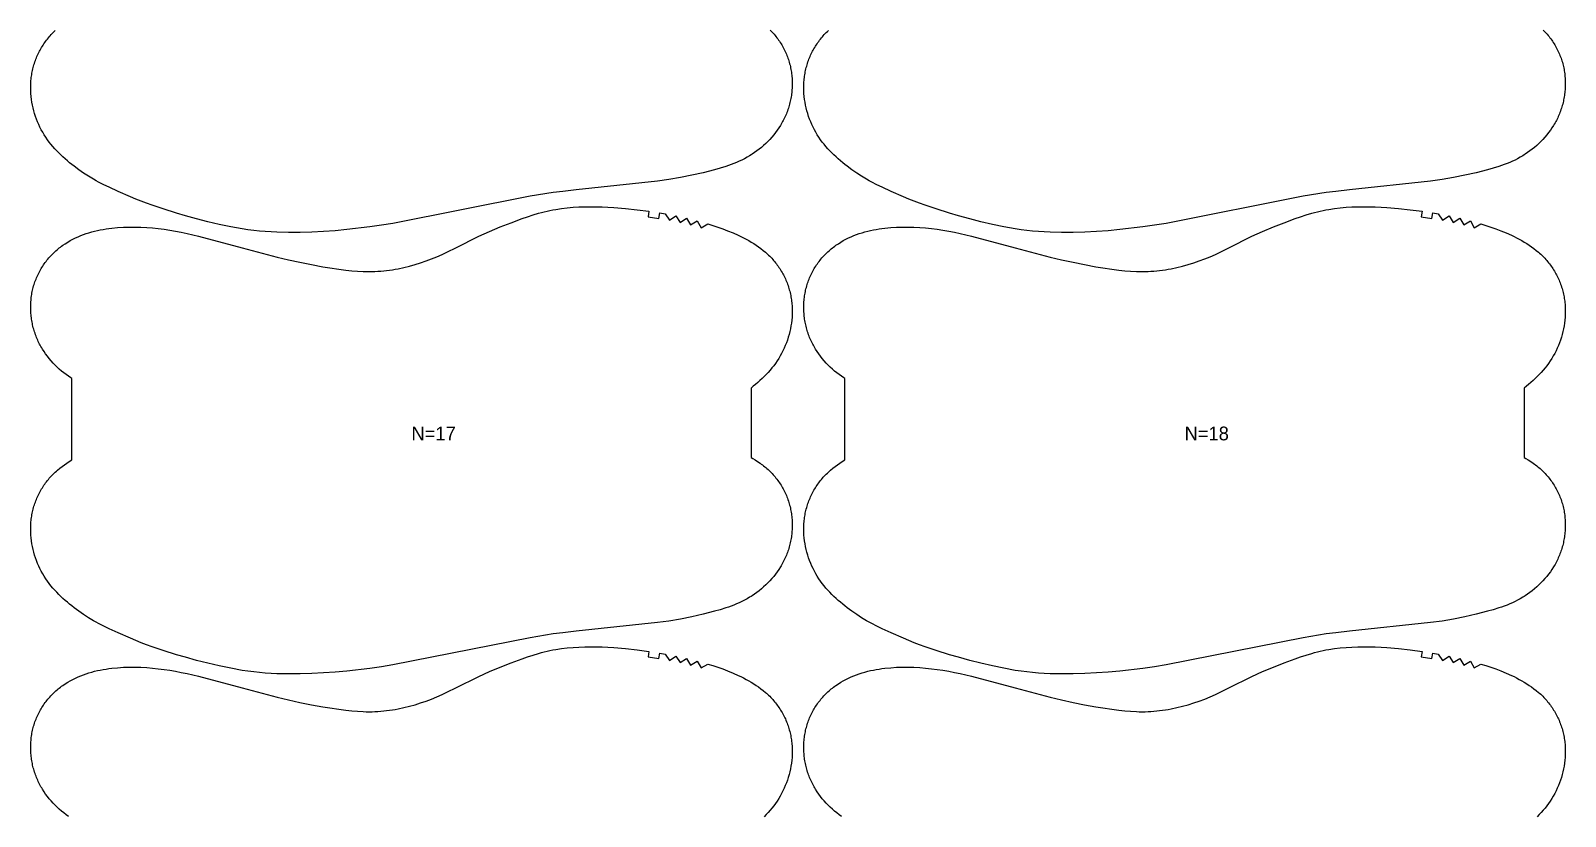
# Model space of a CAD drawing. Header units: inches. Extents: x -5 to 1965, y -82 to 1072.
# Drawn here: x 559 to 1119, y 204 to 490 of the extents above; entities that cross this region are included whole.
import ezdxf

# ---------------------------------------------------------------- set-up
doc = ezdxf.new("R2010")
doc.units = ezdxf.units.IN

msp = doc.modelspace()

# ---------------------------------------------------------------- linework, layer by layer
at = {"layer": '1'}
for points in [[(828.8136, 490.5936), (829.1875, 490.216), (829.5542, 489.8313), (829.9134, 489.4396), (830.265, 489.041), (830.6089, 488.6357), (830.9448, 488.2238), (831.2727, 487.8056), (831.5923, 487.381), (831.9036, 486.9503), (832.2064, 486.5137), (832.5004, 486.0712), (832.7857, 485.6229), (833.0619, 485.1692), (833.329, 484.71), (833.5868, 484.2455), (833.8351, 483.776), (834.074, 483.3015), (834.3033, 482.8223), (834.5231, 482.3386), (834.7333, 481.8507), (834.9338, 481.3586), (835.1246, 480.8626), (835.3057, 480.363), (835.4771, 479.86), (835.6387, 479.3536), (835.7904, 478.8442), (835.9323, 478.332), (836.0642, 477.8172), (836.1862, 477.2999), (836.2982, 476.7804), (836.4002, 476.2589), (836.4922, 475.7356), (836.5741, 475.2106), (836.6461, 474.6843), (836.708, 474.1566), (836.7601, 473.6279), (836.8023, 473.0983), (836.8346, 472.5679), (836.8572, 472.037), (836.87, 471.5057), (836.873, 470.9742), (836.8663, 470.4427), (836.85, 469.9114), (836.8241, 469.3804), (836.7885, 468.85), (836.7434, 468.3202), (836.6888, 467.7914), (836.6248, 467.2635), (836.5512, 466.737), (836.4682, 466.2118), (836.3758, 465.6883), (836.2739, 465.1665), (836.1627, 464.6468), (836.0421, 464.1291), (835.9122, 463.6138), (835.7729, 463.101), (835.6243, 462.5909), (835.4663, 462.0836), (835.2991, 461.5794), (835.1227, 461.0785), (834.9369, 460.5809), (834.742, 460.087), (834.5378, 459.5968), (834.3245, 459.1106), (834.1021, 458.6284), (833.8708, 458.1504), (833.6309, 457.6766), (833.3823, 457.2072), (833.1254, 456.7422), (832.8602, 456.2818), (832.5869, 455.826), (832.0167, 454.9287), (831.4161, 454.0512), (830.7863, 453.1942), (830.1286, 452.3585), (829.4441, 451.5449), (828.7339, 450.754), (827.9988, 449.9863), (827.2397, 449.2424), (826.4575, 448.523), (825.653, 447.8285), (824.8272, 447.1596), (823.9808, 446.5169), (823.1149, 445.9008), (822.2304, 445.3114), (821.873, 445.0884), (821.3286, 444.7488), (820.4105, 444.2129), (819.4772, 443.7039), (818.5299, 443.2216), (817.5696, 442.7663), (816.5975, 442.3377), (815.6148, 441.9356), (814.6225, 441.5579), (813.6218, 441.202), (812.6139, 440.8654), (810.5811, 440.2402), (808.5334, 439.6619), (804.4175, 438.5934), (800.2764, 437.6371), (796.1083, 436.799), (791.9163, 436.0906), (787.705, 435.5138), (758.1101, 432.3783), (753.1479, 431.7909), (749.6672, 431.3789), (741.2742, 430.0191), (691.2317, 420.1016), (687.0344, 419.4272), (682.8248, 418.8301), (674.3816, 417.8273), (670.147, 417.4507), (665.9055, 417.1608), (661.6594, 416.9522), (657.4098, 416.8261), (653.158, 416.7909), (648.9079, 416.8791), (646.7848, 416.9807), (644.6641, 417.1237), (642.5468, 417.3091), (640.4338, 417.538), (638.3259, 417.8106), (636.2235, 418.1241), (632.0359, 418.8602), (627.8725, 419.7197), (623.7316, 420.6822), (619.6118, 421.7321), (615.5149, 422.8667), (612.3013, 423.8199), (607.3883, 425.3671), (603.3546, 426.7145), (601.3527, 427.4288), (599.3662, 428.182), (597.3974, 428.9796), (595.4426, 429.8126), (591.0228, 431.7909), (587.678, 433.2881), (585.7611, 434.2059), (583.871, 435.1744), (582.9387, 435.6828), (582.0154, 436.2078), (580.1959, 437.305), (578.4125, 438.4615), (576.6648, 439.6726), (574.9539, 440.9351), (574.0907, 441.6158), (573.2845, 442.2516), (572.4674, 442.9312), (571.6628, 443.6258), (570.8716, 444.3358), (570.0945, 445.0616), (569.3324, 445.8039), (568.5872, 446.5632), (567.8608, 447.3399), (567.1551, 448.1348), (566.4721, 448.9483), (565.8138, 449.7809), (565.1822, 450.6334), (564.5792, 451.5062), (564.0065, 452.3996), (563.4644, 453.3125), (562.953, 454.2437), (562.4725, 455.1917), (562.0227, 456.1554), (561.6038, 457.1332), (561.2158, 458.124), (560.8589, 459.1263), (560.533, 460.1389), (560.2388, 461.1608), (559.9768, 462.1911), (559.7474, 463.2289), (559.5514, 464.2733), (559.3893, 465.3233), (559.2616, 466.3781), (559.1689, 467.4368), (559.1117, 468.4982), (559.0907, 469.5612), (559.1064, 470.6242), (559.1283, 471.1553), (559.1595, 471.6858), (559.2002, 472.2156), (559.2504, 472.7445), (559.3102, 473.2723), (559.3798, 473.7989), (559.4591, 474.324), (559.5482, 474.8475), (559.6472, 475.3692), (559.7563, 475.8889), (559.8753, 476.4065), (560.0043, 476.9217), (560.1432, 477.4344), (560.292, 477.9444), (560.4504, 478.4515), (560.6185, 478.9556), (560.7962, 479.4564), (560.9833, 479.9539), (561.1798, 480.4477), (561.3857, 480.9378), (561.6008, 481.424), (561.825, 481.906), (562.0583, 482.3837), (562.3006, 482.857), (562.5519, 483.3256), (562.8119, 483.7894), (563.0807, 484.2481), (563.3581, 484.7018), (563.644, 485.1501), (563.9383, 485.5929), (564.2408, 486.0301), (564.5514, 486.4616), (564.8701, 486.8871), (565.1966, 487.3066), (565.5308, 487.7198), (565.8727, 488.1266), (566.2221, 488.5269), (566.5788, 488.9205), (566.9428, 489.3073), (567.3139, 489.6871), (567.692, 490.0597), (568.0769, 490.4251)], [(1110.8136, 490.5936), (1111.1875, 490.216), (1111.5542, 489.8313), (1111.9134, 489.4396), (1112.265, 489.041), (1112.6089, 488.6357), (1112.9448, 488.2238), (1113.2727, 487.8056), (1113.5923, 487.381), (1113.9036, 486.9503), (1114.2064, 486.5137), (1114.5004, 486.0712), (1114.7857, 485.6229), (1115.0619, 485.1692), (1115.329, 484.71), (1115.5868, 484.2455), (1115.8351, 483.776), (1116.074, 483.3015), (1116.3033, 482.8223), (1116.5231, 482.3386), (1116.7333, 481.8507), (1116.9338, 481.3586), (1117.1246, 480.8626), (1117.3057, 480.363), (1117.4771, 479.86), (1117.6387, 479.3536), (1117.7904, 478.8442), (1117.9323, 478.332), (1118.0642, 477.8172), (1118.1862, 477.2999), (1118.2982, 476.7804), (1118.4002, 476.2589), (1118.4922, 475.7356), (1118.5741, 475.2106), (1118.6461, 474.6843), (1118.708, 474.1566), (1118.7601, 473.6279), (1118.8023, 473.0983), (1118.8346, 472.5679), (1118.8572, 472.037), (1118.87, 471.5057), (1118.873, 470.9742), (1118.8663, 470.4427), (1118.85, 469.9114), (1118.8241, 469.3804), (1118.7885, 468.85), (1118.7434, 468.3202), (1118.6888, 467.7914), (1118.6248, 467.2635), (1118.5512, 466.737), (1118.4682, 466.2118), (1118.3758, 465.6883), (1118.2739, 465.1665), (1118.1627, 464.6468), (1118.0421, 464.1291), (1117.9122, 463.6138), (1117.7729, 463.101), (1117.6243, 462.5909), (1117.4663, 462.0836), (1117.2991, 461.5794), (1117.1227, 461.0785), (1116.9369, 460.5809), (1116.742, 460.087), (1116.5378, 459.5968), (1116.3245, 459.1106), (1116.1021, 458.6284), (1115.8708, 458.1504), (1115.6309, 457.6766), (1115.3823, 457.2072), (1115.1254, 456.7422), (1114.8602, 456.2818), (1114.5869, 455.826), (1114.0167, 454.9287), (1113.4161, 454.0512), (1112.7863, 453.1942), (1112.1286, 452.3585), (1111.4441, 451.5449), (1110.7339, 450.754), (1109.9988, 449.9863), (1109.2397, 449.2424), (1108.4575, 448.523), (1107.653, 447.8285), (1106.8272, 447.1596), (1105.9808, 446.5169), (1105.1149, 445.9008), (1104.2304, 445.3114), (1103.873, 445.0884), (1103.3286, 444.7488), (1102.4105, 444.2129), (1101.4772, 443.7039), (1100.5299, 443.2216), (1099.5696, 442.7663), (1098.5975, 442.3377), (1097.6148, 441.9356), (1096.6225, 441.5579), (1095.6218, 441.202), (1094.6139, 440.8654), (1092.5811, 440.2402), (1090.5334, 439.6619), (1086.4175, 438.5934), (1082.2764, 437.6371), (1078.1083, 436.799), (1073.9163, 436.0906), (1069.705, 435.5138), (1040.1101, 432.3783), (1035.1479, 431.7909), (1031.6672, 431.3789), (1023.2742, 430.0191), (973.2317, 420.1016), (969.0344, 419.4272), (964.8248, 418.8301), (956.3816, 417.8273), (952.147, 417.4507), (947.9055, 417.1608), (943.6594, 416.9522), (939.4098, 416.8261), (935.158, 416.7909), (930.9079, 416.8791), (928.7848, 416.9807), (926.6641, 417.1237), (924.5468, 417.3091), (922.4338, 417.538), (920.3259, 417.8106), (918.2235, 418.1241), (914.0359, 418.8602), (909.8725, 419.7197), (905.7316, 420.6822), (901.6118, 421.7321), (897.5149, 422.8667), (894.3013, 423.8199), (889.3883, 425.3671), (885.3546, 426.7145), (883.3527, 427.4288), (881.3662, 428.182), (879.3974, 428.9796), (877.4426, 429.8126), (873.0228, 431.7909), (869.678, 433.2881), (867.7611, 434.2059), (865.871, 435.1744), (864.9387, 435.6828), (864.0154, 436.2078), (862.1959, 437.305), (860.4125, 438.4615), (858.6648, 439.6726), (856.9539, 440.9351), (856.0907, 441.6158), (855.2845, 442.2516), (854.4674, 442.9312), (853.6628, 443.6258), (852.8716, 444.3358), (852.0945, 445.0616), (851.3324, 445.8039), (850.5872, 446.5632), (849.8608, 447.3399), (849.1551, 448.1348), (848.4721, 448.9483), (847.8138, 449.7809), (847.1822, 450.6334), (846.5792, 451.5062), (846.0065, 452.3996), (845.4644, 453.3125), (844.953, 454.2437), (844.4725, 455.1917), (844.0227, 456.1554), (843.6038, 457.1332), (843.2158, 458.124), (842.8589, 459.1263), (842.533, 460.1389), (842.2388, 461.1608), (841.9768, 462.1911), (841.7474, 463.2289), (841.5514, 464.2733), (841.3893, 465.3233), (841.2616, 466.3781), (841.1689, 467.4368), (841.1117, 468.4982), (841.0907, 469.5612), (841.1064, 470.6242), (841.1283, 471.1553), (841.1595, 471.6858), (841.2002, 472.2156), (841.2504, 472.7445), (841.3102, 473.2723), (841.3798, 473.7989), (841.4591, 474.324), (841.5482, 474.8475), (841.6472, 475.3692), (841.7563, 475.8889), (841.8753, 476.4065), (842.0043, 476.9217), (842.1432, 477.4344), (842.292, 477.9444), (842.4504, 478.4515), (842.6185, 478.9556), (842.7962, 479.4564), (842.9833, 479.9539), (843.1798, 480.4477), (843.3857, 480.9378), (843.6008, 481.424), (843.825, 481.906), (844.0583, 482.3837), (844.3006, 482.857), (844.5519, 483.3256), (844.8119, 483.7894), (845.0807, 484.2481), (845.3581, 484.7018), (845.644, 485.1501), (845.9383, 485.5929), (846.2408, 486.0301), (846.5514, 486.4616), (846.8701, 486.8871), (847.1966, 487.3066), (847.5308, 487.7198), (847.8727, 488.1266), (848.2221, 488.5269), (848.5788, 488.9205), (848.9428, 489.3073), (849.3139, 489.6871), (849.692, 490.0597), (850.0769, 490.4251)], [(572.8489, 203.9023), (571.9829, 204.5184), (571.1366, 205.1611), (570.3107, 205.83), (569.5062, 206.5245), (568.724, 207.2439), (567.9649, 207.9878), (567.2298, 208.7555), (566.5196, 209.5464), (565.8352, 210.36), (565.1774, 211.1957), (564.5476, 212.0527), (563.947, 212.9302), (563.3768, 213.8275), (563.1035, 214.2833), (562.8383, 214.7437), (562.5814, 215.2087), (562.3329, 215.6781), (562.0929, 216.1519), (561.8616, 216.6299), (561.6392, 217.1121), (561.4259, 217.5983), (561.2217, 218.0885), (561.0268, 218.5824), (560.8411, 219.08), (560.6646, 219.5809), (560.4974, 220.0851), (560.3395, 220.5924), (560.1909, 221.1025), (560.0516, 221.6153), (559.9216, 222.1306), (559.801, 222.6482), (559.6898, 223.168), (559.5879, 223.6898), (559.4955, 224.2133), (559.4125, 224.7385), (559.339, 225.265), (559.2749, 225.7928), (559.2203, 226.3217), (559.1752, 226.8515), (559.1397, 227.3819), (559.1137, 227.9129), (559.0974, 228.4442), (559.0907, 228.9757), (559.0938, 229.5072), (559.1065, 230.0385), (559.1291, 230.5694), (559.1614, 231.0998), (559.2036, 231.6294), (559.2557, 232.1581), (559.3177, 232.6858), (559.3896, 233.2121), (559.4715, 233.7371), (559.5635, 234.2604), (559.6655, 234.7819), (559.7775, 235.3014), (559.8995, 235.8187), (560.0315, 236.3335), (560.1733, 236.8457), (560.3251, 237.3551), (560.4866, 237.8614), (560.658, 238.3645), (560.8391, 238.8641), (561.0299, 239.3601), (561.2304, 239.8522), (561.4406, 240.3401), (561.6604, 240.8238), (561.8897, 241.303), (562.1286, 241.7775), (562.3769, 242.247), (562.6347, 242.7115), (562.9018, 243.1707), (563.1781, 243.6244), (563.4633, 244.0727), (563.7574, 244.5152), (564.0601, 244.9518), (564.3714, 245.3825), (564.691, 245.8071), (565.0189, 246.2253), (565.3549, 246.6372), (565.6987, 247.0425), (566.0503, 247.4411), (566.4095, 247.8328), (566.7762, 248.2175), (567.1502, 248.5951), (567.5313, 248.9654), (567.9193, 249.3283), (568.3142, 249.6837), (568.7157, 250.0317), (569.1236, 250.3722), (569.5377, 250.7051), (569.9578, 251.0305), (570.3837, 251.3484), (570.8153, 251.6586), (571.6946, 252.2562), (572.5941, 252.8232), (573.5123, 253.3593), (574.4476, 253.8645), (575.3986, 254.3385), (576.364, 254.7819), (577.3427, 255.1951), (578.3335, 255.5787), (579.3352, 255.9332), (580.3468, 256.2591), (581.3669, 256.557), (582.3945, 256.8273), (583.4286, 257.0707), (584.4683, 257.2884), (585.5129, 257.4818), (586.5619, 257.6521), (587.6146, 257.8007), (588.6702, 257.9288), (590.7878, 258.1292), (592.91, 258.2623), (595.0346, 258.3309), (597.1599, 258.3365), (599.2842, 258.2803), (601.4061, 258.1642), (603.5246, 257.9923), (605.6389, 257.7694), (607.7481, 257.5), (609.8514, 257.1879), (611.9477, 256.8331), (614.0358, 256.4348), (616.1146, 255.9921), (620.2447, 254.9872), (636.2404, 250.7508), (649.0138, 247.3678), (653.1483, 246.3772), (657.2998, 245.4604), (661.4681, 244.6235), (665.651, 243.8638), (665.651, 243.8638), (674.0611, 242.6216), (676.176, 242.3977), (678.2953, 242.2252), (680.4177, 242.1156), (681.4796, 242.0881), (682.5418, 242.0808), (683.604, 242.0948), (684.6659, 242.13), (685.7271, 242.1862), (686.7872, 242.2629), (687.8457, 242.3599), (688.9023, 242.4767), (689.9565, 242.613), (691.008, 242.7685), (692.0563, 242.9428), (693.1014, 243.1354), (695.1811, 243.5732), (697.2461, 244.0777), (699.2953, 244.6446), (701.3275, 245.2704), (703.3405, 245.955), (705.3316, 246.699), (707.2986, 247.5031), (709.2402, 248.3655), (711.1613, 249.2743), (714.1271, 250.7508), (722.5799, 254.9587), (726.4522, 256.7132), (730.3715, 258.3611), (734.3269, 259.9177), (738.3165, 261.3877), (740.3247, 262.0881), (742.3447, 262.7522), (744.3794, 263.3648), (745.4033, 263.6471), (746.432, 263.9108), (747.4659, 264.1544), (748.5045, 264.3782), (749.5473, 264.5826), (750.594, 264.7682), (752.6966, 265.0851), (754.8084, 265.3334), (756.9261, 265.5178), (759.0477, 265.6444), (761.172, 265.7199), (763.2977, 265.7508), (765.4235, 265.7425), (767.5487, 265.6958), (769.6726, 265.6105), (771.7944, 265.4863), (776.0302, 265.1269), (780.2552, 264.6497), (784.6071, 264.0662), (784.3209, 262.0868), (788.234, 261.4813), (788.56, 263.4545), (790.5314, 263.1179), (792.1272, 260.7932), (794.4616, 262.3738), (795.9922, 260.0078), (798.3692, 261.5203), (799.8264, 259.109), (802.2488, 260.548), (803.6328, 258.0934), (806.0978, 259.4589), (807.919, 258.8974), (809.7294, 258.3031), (811.5265, 257.6714), (813.3078, 256.9974), (815.2735, 256.1901), (817.212, 255.3194), (818.1695, 254.8587), (819.1186, 254.3802), (820.0587, 253.8834), (820.989, 253.3676), (821.909, 252.832), (822.8166, 252.2755), (823.7098, 251.6969), (824.5866, 251.0948), (825.4448, 250.468), (826.2823, 249.8152), (827.097, 249.1352), (827.4951, 248.7845), (827.8868, 248.4266), (828.2718, 248.0612), (828.6498, 247.6886), (829.0209, 247.3088), (829.3849, 246.922), (829.7417, 246.5284), (830.091, 246.1281), (830.4329, 245.7213), (830.7671, 245.3081), (831.0936, 244.8886), (831.4123, 244.4631), (831.7229, 244.0316), (832.0254, 243.5944), (832.3197, 243.1516), (832.6056, 242.7033), (832.883, 242.2496), (833.1518, 241.7909), (833.4119, 241.3271), (833.6631, 240.8585), (833.9054, 240.3852), (834.1387, 239.9075), (834.363, 239.4255), (834.578, 238.9393), (834.7839, 238.4492), (834.9804, 237.9554), (835.1676, 237.4579), (835.3452, 236.9571), (835.5133, 236.453), (835.6718, 235.9459), (835.8205, 235.4359), (835.9594, 234.9232), (836.0884, 234.408), (836.2075, 233.8904), (836.3165, 233.3707), (836.4155, 232.849), (836.5047, 232.3255), (836.584, 231.8004), (836.6535, 231.2738), (836.7133, 230.746), (836.7636, 230.2171), (836.8043, 229.6873), (836.8355, 229.1568), (836.8573, 228.6257), (836.873, 227.5627), (836.852, 226.4997), (836.7949, 225.4383), (836.7021, 224.3796), (836.5744, 223.3248), (836.4123, 222.2748), (836.2163, 221.2304), (835.987, 220.1926), (835.7249, 219.1623), (835.4307, 218.1404), (835.1049, 217.1278), (834.7479, 216.1255), (834.3599, 215.1347), (833.941, 214.1569), (833.4913, 213.1932), (833.0107, 212.2452), (832.4993, 211.314), (831.9573, 210.4011), (831.3845, 209.5077), (830.7816, 208.6349), (830.1499, 207.7824), (829.4916, 206.9498), (828.8087, 206.1363), (828.103, 205.3414), (827.3765, 204.5647), (826.6313, 203.8054)], [(854.8489, 203.9023), (853.9829, 204.5184), (853.1366, 205.1611), (852.3107, 205.83), (851.5062, 206.5245), (850.724, 207.2439), (849.9649, 207.9878), (849.2298, 208.7555), (848.5196, 209.5464), (847.8352, 210.36), (847.1774, 211.1957), (846.5476, 212.0527), (845.947, 212.9302), (845.3768, 213.8275), (845.1035, 214.2833), (844.8383, 214.7437), (844.5814, 215.2087), (844.3329, 215.6781), (844.0929, 216.1519), (843.8616, 216.6299), (843.6392, 217.1121), (843.4259, 217.5983), (843.2217, 218.0885), (843.0268, 218.5824), (842.8411, 219.08), (842.6646, 219.5809), (842.4974, 220.0851), (842.3395, 220.5924), (842.1909, 221.1025), (842.0516, 221.6153), (841.9216, 222.1306), (841.801, 222.6482), (841.6898, 223.168), (841.5879, 223.6898), (841.4955, 224.2133), (841.4125, 224.7385), (841.339, 225.265), (841.2749, 225.7928), (841.2203, 226.3217), (841.1752, 226.8515), (841.1397, 227.3819), (841.1137, 227.9129), (841.0974, 228.4442), (841.0907, 228.9757), (841.0938, 229.5072), (841.1065, 230.0385), (841.1291, 230.5694), (841.1614, 231.0998), (841.2036, 231.6294), (841.2557, 232.1581), (841.3177, 232.6858), (841.3896, 233.2121), (841.4715, 233.7371), (841.5635, 234.2604), (841.6655, 234.7819), (841.7775, 235.3014), (841.8995, 235.8187), (842.0315, 236.3335), (842.1733, 236.8457), (842.3251, 237.3551), (842.4866, 237.8614), (842.658, 238.3645), (842.8391, 238.8641), (843.0299, 239.3601), (843.2304, 239.8522), (843.4406, 240.3401), (843.6604, 240.8238), (843.8897, 241.303), (844.1286, 241.7775), (844.3769, 242.247), (844.6347, 242.7115), (844.9018, 243.1707), (845.1781, 243.6244), (845.4633, 244.0727), (845.7574, 244.5152), (846.0601, 244.9518), (846.3714, 245.3825), (846.691, 245.8071), (847.0189, 246.2253), (847.3549, 246.6372), (847.6987, 247.0425), (848.0503, 247.4411), (848.4095, 247.8328), (848.7762, 248.2175), (849.1502, 248.5951), (849.5313, 248.9654), (849.9193, 249.3283), (850.3142, 249.6837), (850.7157, 250.0317), (851.1236, 250.3722), (851.5377, 250.7051), (851.9578, 251.0305), (852.3837, 251.3484), (852.8153, 251.6586), (853.6946, 252.2562), (854.5941, 252.8232), (855.5123, 253.3593), (856.4476, 253.8645), (857.3986, 254.3385), (858.364, 254.7819), (859.3427, 255.1951), (860.3335, 255.5787), (861.3352, 255.9332), (862.3468, 256.2591), (863.3669, 256.557), (864.3945, 256.8273), (865.4286, 257.0707), (866.4683, 257.2884), (867.5129, 257.4818), (868.5619, 257.6521), (869.6146, 257.8007), (870.6702, 257.9288), (872.7878, 258.1292), (874.91, 258.2623), (877.0346, 258.3309), (879.1599, 258.3365), (881.2842, 258.2803), (883.4061, 258.1642), (885.5246, 257.9923), (887.6389, 257.7694), (889.7481, 257.5), (891.8514, 257.1879), (893.9477, 256.8331), (896.0358, 256.4348), (898.1146, 255.9921), (902.2447, 254.9872), (918.2404, 250.7508), (931.0138, 247.3678), (935.1483, 246.3772), (939.2998, 245.4604), (943.4681, 244.6235), (947.651, 243.8638), (947.651, 243.8638), (956.0611, 242.6216), (958.176, 242.3977), (960.2953, 242.2252), (962.4177, 242.1156), (963.4796, 242.0881), (964.5418, 242.0808), (965.604, 242.0948), (966.6659, 242.13), (967.7271, 242.1862), (968.7872, 242.2629), (969.8457, 242.3599), (970.9023, 242.4767), (971.9565, 242.613), (973.008, 242.7685), (974.0563, 242.9428), (975.1014, 243.1354), (977.1811, 243.5732), (979.2461, 244.0777), (981.2953, 244.6446), (983.3275, 245.2704), (985.3405, 245.955), (987.3316, 246.699), (989.2986, 247.5031), (991.2402, 248.3655), (993.1613, 249.2743), (996.1271, 250.7508), (1004.5799, 254.9587), (1008.4522, 256.7132), (1012.3715, 258.3611), (1016.3269, 259.9177), (1020.3165, 261.3877), (1022.3247, 262.0881), (1024.3447, 262.7522), (1026.3794, 263.3648), (1027.4033, 263.6471), (1028.432, 263.9108), (1029.4659, 264.1544), (1030.5045, 264.3782), (1031.5473, 264.5826), (1032.594, 264.7682), (1034.6966, 265.0851), (1036.8084, 265.3334), (1038.9261, 265.5178), (1041.0477, 265.6444), (1043.172, 265.7199), (1045.2977, 265.7508), (1047.4235, 265.7425), (1049.5487, 265.6958), (1051.6726, 265.6105), (1053.7944, 265.4863), (1058.0302, 265.1269), (1062.2552, 264.6497), (1066.6071, 264.0662), (1066.3209, 262.0868), (1070.234, 261.4813), (1070.56, 263.4545), (1072.5314, 263.1179), (1074.1272, 260.7932), (1076.4616, 262.3738), (1077.9922, 260.0078), (1080.3692, 261.5203), (1081.8264, 259.109), (1084.2488, 260.548), (1085.6328, 258.0934), (1088.0978, 259.4589), (1089.919, 258.8974), (1091.7294, 258.3031), (1093.5265, 257.6714), (1095.3078, 256.9974), (1097.2735, 256.1901), (1099.212, 255.3194), (1100.1695, 254.8587), (1101.1186, 254.3802), (1102.0587, 253.8834), (1102.989, 253.3676), (1103.909, 252.832), (1104.8166, 252.2755), (1105.7098, 251.6969), (1106.5866, 251.0948), (1107.4448, 250.468), (1108.2823, 249.8152), (1109.097, 249.1352), (1109.4951, 248.7845), (1109.8868, 248.4266), (1110.2718, 248.0612), (1110.6498, 247.6886), (1111.0209, 247.3088), (1111.3849, 246.922), (1111.7417, 246.5284), (1112.091, 246.1281), (1112.4329, 245.7213), (1112.7671, 245.3081), (1113.0936, 244.8886), (1113.4123, 244.4631), (1113.7229, 244.0316), (1114.0254, 243.5944), (1114.3197, 243.1516), (1114.6056, 242.7033), (1114.883, 242.2496), (1115.1518, 241.7909), (1115.4119, 241.3271), (1115.6631, 240.8585), (1115.9054, 240.3852), (1116.1387, 239.9075), (1116.363, 239.4255), (1116.578, 238.9393), (1116.7839, 238.4492), (1116.9804, 237.9554), (1117.1676, 237.4579), (1117.3452, 236.9571), (1117.5133, 236.453), (1117.6718, 235.9459), (1117.8205, 235.4359), (1117.9594, 234.9232), (1118.0884, 234.408), (1118.2075, 233.8904), (1118.3165, 233.3707), (1118.4155, 232.849), (1118.5047, 232.3255), (1118.584, 231.8004), (1118.6535, 231.2738), (1118.7133, 230.746), (1118.7636, 230.2171), (1118.8043, 229.6873), (1118.8355, 229.1568), (1118.8573, 228.6257), (1118.873, 227.5627), (1118.852, 226.4997), (1118.7949, 225.4383), (1118.7021, 224.3796), (1118.5744, 223.3248), (1118.4123, 222.2748), (1118.2163, 221.2304), (1117.987, 220.1926), (1117.7249, 219.1623), (1117.4307, 218.1404), (1117.1049, 217.1278), (1116.7479, 216.1255), (1116.3599, 215.1347), (1115.941, 214.1569), (1115.4913, 213.1932), (1115.0107, 212.2452), (1114.4993, 211.314), (1113.9573, 210.4011), (1113.3845, 209.5077), (1112.7816, 208.6349), (1112.1499, 207.7824), (1111.4916, 206.9498), (1110.8087, 206.1363), (1110.103, 205.3414), (1109.3765, 204.5647), (1108.6313, 203.8054)]]:
    msp.add_lwpolyline(points, dxfattribs=at)
for points in [[(665.651, 404.3208), (674.0611, 403.0786), (676.176, 402.8547), (678.2953, 402.6822), (680.4177, 402.5726), (681.4796, 402.5451), (682.5418, 402.5378), (683.604, 402.5518), (684.6659, 402.587), (685.7271, 402.6432), (686.7872, 402.7199), (687.8457, 402.8169), (688.9023, 402.9337), (689.9565, 403.07), (691.008, 403.2255), (692.0563, 403.3998), (693.1014, 403.5924), (695.1811, 404.0302), (697.2461, 404.5347), (699.2953, 405.1016), (701.3275, 405.7274), (703.3405, 406.412), (705.3316, 407.156), (707.2986, 407.9601), (709.2402, 408.8225), (711.1613, 409.7313), (714.1271, 411.2078), (722.5799, 415.4157), (726.4522, 417.1702), (730.3715, 418.8181), (734.3269, 420.3747), (738.3165, 421.8447), (740.3247, 422.5451), (742.3447, 423.2092), (744.3794, 423.8218), (745.4033, 424.1041), (746.432, 424.3678), (747.4659, 424.6114), (748.5045, 424.8352), (749.5473, 425.0396), (750.594, 425.2252), (752.6966, 425.5421), (754.8084, 425.7904), (756.9261, 425.9748), (759.0477, 426.1014), (761.172, 426.1769), (763.2977, 426.2078), (765.4235, 426.1995), (767.5487, 426.1528), (769.6726, 426.0675), (771.7944, 425.9433), (776.0302, 425.5839), (780.2552, 425.1067), (784.6071, 424.5232), (784.3209, 422.5438), (788.234, 421.9383), (788.56, 423.9115), (790.5314, 423.5749), (792.1272, 421.2502), (794.4616, 422.8308), (795.9922, 420.4648), (798.3692, 421.9773), (799.8264, 419.566), (802.2488, 421.005), (803.6328, 418.5504), (806.0978, 419.9159), (807.919, 419.3544), (809.7294, 418.7601), (811.5265, 418.1284), (813.3078, 417.4544), (815.2735, 416.6471), (817.212, 415.7764), (818.1695, 415.3157), (819.1186, 414.8372), (820.0587, 414.3404), (820.989, 413.8246), (821.909, 413.289), (822.8166, 412.7325), (823.7098, 412.1539), (824.5866, 411.5518), (825.4448, 410.925), (826.2823, 410.2722), (827.097, 409.5922), (827.4951, 409.2415), (827.8868, 408.8836), (828.2718, 408.5182), (828.6498, 408.1456), (829.0209, 407.7658), (829.3849, 407.379), (829.7417, 406.9854), (830.091, 406.5851), (830.4329, 406.1783), (830.7671, 405.7651), (831.0936, 405.3456), (831.4123, 404.9201), (831.7229, 404.4886), (832.0254, 404.0514), (832.3197, 403.6086), (832.6056, 403.1603), (832.883, 402.7066), (833.1518, 402.2479), (833.4119, 401.7841), (833.6631, 401.3155), (833.9054, 400.8422), (834.1387, 400.3645), (834.363, 399.8825), (834.578, 399.3963), (834.7839, 398.9062), (834.9804, 398.4124), (835.1676, 397.9149), (835.3452, 397.4141), (835.5133, 396.91), (835.6718, 396.4029), (835.8205, 395.8929), (835.9594, 395.3802), (836.0884, 394.865), (836.2075, 394.3474), (836.3165, 393.8277), (836.4155, 393.306), (836.5047, 392.7825), (836.584, 392.2574), (836.6535, 391.7308), (836.7133, 391.203), (836.7636, 390.6741), (836.8043, 390.1443), (836.8355, 389.6138), (836.8573, 389.0827), (836.873, 388.0197), (836.852, 386.9567), (836.7949, 385.8953), (836.7021, 384.8366), (836.5744, 383.7818), (836.4123, 382.7318), (836.2163, 381.6874), (835.987, 380.6496), (835.7249, 379.6193), (835.4307, 378.5974), (835.1049, 377.5848), (834.7479, 376.5825), (834.3599, 375.5917), (833.941, 374.6139), (833.4913, 373.6502), (833.0107, 372.7022), (832.4993, 371.771), (831.9573, 370.8581), (831.3845, 369.9647), (830.7816, 369.0919), (830.1499, 368.2394), (829.4916, 367.4068), (828.8087, 366.5933), (828.103, 365.7984), (827.3765, 365.0217), (826.6313, 364.2624), (825.8692, 363.5201), (825.0921, 362.7943), (824.3009, 362.0843), (823.4964, 361.3897), (822.6792, 360.7101), (821.873, 360.0743), (821.873, 334.7132), (822.4514, 334.4008), (823.3696, 333.8647), (824.2691, 333.2977), (825.1484, 332.7001), (825.58, 332.3899), (826.0059, 332.072), (826.4261, 331.7466), (826.8402, 331.4137), (827.248, 331.0732), (827.6495, 330.7252), (828.0444, 330.3698), (828.4325, 330.0069), (828.8136, 329.6366), (829.1875, 329.259), (829.5542, 328.8743), (829.9134, 328.4826), (830.265, 328.084), (830.6089, 327.6787), (830.9448, 327.2668), (831.2727, 326.8486), (831.5923, 326.424), (831.9036, 325.9933), (832.2064, 325.5567), (832.5004, 325.1142), (832.7857, 324.6659), (833.0619, 324.2122), (833.329, 323.753), (833.5868, 323.2885), (833.8351, 322.819), (834.074, 322.3445), (834.3033, 321.8653), (834.5231, 321.3816), (834.7333, 320.8937), (834.9338, 320.4016), (835.1246, 319.9056), (835.3057, 319.406), (835.4771, 318.903), (835.6387, 318.3966), (835.7904, 317.8872), (835.9323, 317.375), (836.0642, 316.8602), (836.1862, 316.3429), (836.2982, 315.8234), (836.4002, 315.3019), (836.4922, 314.7786), (836.5741, 314.2536), (836.6461, 313.7273), (836.708, 313.1996), (836.7601, 312.6709), (836.8023, 312.1413), (836.8346, 311.6109), (836.8572, 311.08), (836.87, 310.5487), (836.873, 310.0172), (836.8663, 309.4857), (836.85, 308.9544), (836.8241, 308.4234), (836.7885, 307.893), (836.7434, 307.3632), (836.6888, 306.8344), (836.6248, 306.3065), (836.5512, 305.78), (836.4682, 305.2548), (836.3758, 304.7313), (836.2739, 304.2095), (836.1627, 303.6898), (836.0421, 303.1721), (835.9122, 302.6568), (835.7729, 302.144), (835.6243, 301.6339), (835.4663, 301.1266), (835.2991, 300.6224), (835.1227, 300.1215), (834.9369, 299.6239), (834.742, 299.13), (834.5378, 298.6398), (834.3245, 298.1536), (834.1021, 297.6714), (833.8708, 297.1934), (833.6309, 296.7196), (833.3823, 296.2502), (833.1254, 295.7852), (832.8602, 295.3248), (832.5869, 294.869), (832.0167, 293.9717), (831.4161, 293.0942), (830.7863, 292.2372), (830.1286, 291.4015), (829.4441, 290.5879), (828.7339, 289.797), (827.9988, 289.0293), (827.2397, 288.2854), (826.4575, 287.566), (825.653, 286.8715), (824.8272, 286.2026), (823.9808, 285.5599), (823.1149, 284.9438), (822.2304, 284.3544), (821.873, 284.1314), (821.3286, 283.7918), (820.4105, 283.2559), (819.4772, 282.7469), (818.5299, 282.2646), (817.5696, 281.8093), (816.5975, 281.3807), (815.6148, 280.9786), (814.6225, 280.6009), (813.6218, 280.245), (812.6139, 279.9084), (810.5811, 279.2832), (808.5334, 278.7049), (804.4175, 277.6364), (800.2764, 276.6801), (796.1083, 275.842), (791.9163, 275.1336), (787.705, 274.5568), (758.1101, 271.4213), (753.1479, 270.8339), (749.6672, 270.4219), (741.2742, 269.0621), (691.2317, 259.1446), (687.0344, 258.4702), (682.8248, 257.8731), (674.3816, 256.8703), (670.147, 256.4937), (665.9055, 256.2038), (661.6594, 255.9952), (657.4098, 255.8691), (653.158, 255.8339), (648.9079, 255.9221), (646.7848, 256.0237), (644.6641, 256.1667), (642.5468, 256.3521), (640.4338, 256.581), (638.3259, 256.8536), (636.2235, 257.1671), (632.0359, 257.9032), (627.8725, 258.7627), (623.7316, 259.7252), (619.6118, 260.7751), (615.5149, 261.9097), (612.3013, 262.8629), (607.3883, 264.4101), (603.3546, 265.7575), (601.3527, 266.4718), (599.3662, 267.225), (597.3974, 268.0226), (595.4426, 268.8556), (591.0228, 270.8339), (587.678, 272.3311), (585.7611, 273.2489), (583.871, 274.2174), (582.9387, 274.7258), (582.0154, 275.2508), (580.1959, 276.348), (578.4125, 277.5045), (576.6648, 278.7156), (574.9539, 279.9781), (574.0907, 280.6588), (573.2845, 281.2946), (572.4674, 281.9742), (571.6628, 282.6688), (570.8716, 283.3788), (570.0945, 284.1046), (569.3324, 284.8469), (568.5872, 285.6062), (567.8608, 286.3829), (567.1551, 287.1778), (566.4721, 287.9913), (565.8138, 288.8239), (565.1822, 289.6764), (564.5792, 290.5492), (564.0065, 291.4426), (563.4644, 292.3555), (562.953, 293.2867), (562.4725, 294.2347), (562.0227, 295.1984), (561.6038, 296.1762), (561.2158, 297.167), (560.8589, 298.1693), (560.533, 299.1819), (560.2388, 300.2038), (559.9768, 301.2341), (559.7474, 302.2719), (559.5514, 303.3163), (559.3893, 304.3663), (559.2616, 305.4211), (559.1689, 306.4798), (559.1117, 307.5412), (559.0907, 308.6042), (559.1064, 309.6672), (559.1283, 310.1983), (559.1595, 310.7288), (559.2002, 311.2586), (559.2504, 311.7875), (559.3102, 312.3153), (559.3798, 312.8419), (559.4591, 313.367), (559.5482, 313.8905), (559.6472, 314.4122), (559.7563, 314.9319), (559.8753, 315.4495), (560.0043, 315.9647), (560.1432, 316.4774), (560.292, 316.9874), (560.4504, 317.4945), (560.6185, 317.9986), (560.7962, 318.4994), (560.9833, 318.9969), (561.1798, 319.4907), (561.3857, 319.9808), (561.6008, 320.467), (561.825, 320.949), (562.0583, 321.4267), (562.3006, 321.9), (562.5519, 322.3686), (562.8119, 322.8324), (563.0807, 323.2911), (563.3581, 323.7448), (563.644, 324.1931), (563.9383, 324.6359), (564.2408, 325.0731), (564.5514, 325.5046), (564.8701, 325.9301), (565.1966, 326.3496), (565.5308, 326.7628), (565.8727, 327.1696), (566.2221, 327.5699), (566.5788, 327.9635), (566.9428, 328.3503), (567.3139, 328.7301), (567.692, 329.1027), (568.0769, 329.4681), (568.4686, 329.826), (568.8668, 330.1767), (569.6815, 330.8567), (570.519, 331.5095), (571.3771, 332.1363), (572.2539, 332.7384), (573.1471, 333.317), (574.0548, 333.8735), (574.0907, 333.8944), (574.0907, 363.5469), (573.7333, 363.7699), (572.8489, 364.3593), (571.9829, 364.9754), (571.1366, 365.6181), (570.3107, 366.287), (569.5062, 366.9815), (568.724, 367.7009), (567.9649, 368.4448), (567.2298, 369.2125), (566.5196, 370.0034), (565.8352, 370.817), (565.1774, 371.6527), (564.5476, 372.5097), (563.947, 373.3872), (563.3768, 374.2845), (563.1035, 374.7403), (562.8383, 375.2007), (562.5814, 375.6657), (562.3329, 376.1351), (562.0929, 376.6089), (561.8616, 377.0869), (561.6392, 377.5691), (561.4259, 378.0553), (561.2217, 378.5455), (561.0268, 379.0394), (560.8411, 379.537), (560.6646, 380.0379), (560.4974, 380.5421), (560.3395, 381.0494), (560.1909, 381.5595), (560.0516, 382.0723), (559.9216, 382.5876), (559.801, 383.1052), (559.6898, 383.625), (559.5879, 384.1468), (559.4955, 384.6703), (559.4125, 385.1955), (559.339, 385.722), (559.2749, 386.2498), (559.2203, 386.7787), (559.1752, 387.3085), (559.1397, 387.8389), (559.1137, 388.3699), (559.0974, 388.9012), (559.0907, 389.4327), (559.0938, 389.9642), (559.1065, 390.4955), (559.1291, 391.0264), (559.1614, 391.5568), (559.2036, 392.0864), (559.2557, 392.6151), (559.3177, 393.1428), (559.3896, 393.6691), (559.4715, 394.1941), (559.5635, 394.7174), (559.6655, 395.2389), (559.7775, 395.7584), (559.8995, 396.2757), (560.0315, 396.7905), (560.1733, 397.3027), (560.3251, 397.8121), (560.4866, 398.3184), (560.658, 398.8215), (560.8391, 399.3211), (561.0299, 399.8171), (561.2304, 400.3092), (561.4406, 400.7971), (561.6604, 401.2808), (561.8897, 401.76), (562.1286, 402.2345), (562.3769, 402.704), (562.6347, 403.1685), (562.9018, 403.6277), (563.1781, 404.0814), (563.4633, 404.5297), (563.7574, 404.9722), (564.0601, 405.4088), (564.3714, 405.8395), (564.691, 406.2641), (565.0189, 406.6823), (565.3549, 407.0942), (565.6987, 407.4995), (566.0503, 407.8981), (566.4095, 408.2898), (566.7762, 408.6745), (567.1502, 409.0521), (567.5313, 409.4224), (567.9193, 409.7853), (568.3142, 410.1407), (568.7157, 410.4887), (569.1236, 410.8292), (569.5377, 411.1621), (569.9578, 411.4875), (570.3837, 411.8054), (570.8153, 412.1156), (571.6946, 412.7132), (572.5941, 413.2802), (573.5123, 413.8163), (574.4476, 414.3215), (575.3986, 414.7955), (576.364, 415.2389), (577.3427, 415.6521), (578.3335, 416.0357), (579.3352, 416.3902), (580.3468, 416.7161), (581.3669, 417.014), (582.3945, 417.2843), (583.4286, 417.5277), (584.4683, 417.7454), (585.5129, 417.9388), (586.5619, 418.1091), (587.6146, 418.2577), (588.6702, 418.3858), (590.7878, 418.5862), (592.91, 418.7193), (595.0346, 418.7879), (597.1599, 418.7935), (599.2842, 418.7373), (601.4061, 418.6212), (603.5246, 418.4493), (605.6389, 418.2264), (607.7481, 417.957), (609.8514, 417.6449), (611.9477, 417.2901), (614.0358, 416.8918), (616.1146, 416.4491), (620.2447, 415.4442), (636.2404, 411.2078), (649.0138, 407.8248), (653.1483, 406.8342), (657.2998, 405.9174), (661.4681, 405.0805), (665.651, 404.3208)], [(947.651, 404.3208), (956.0611, 403.0786), (958.176, 402.8547), (960.2953, 402.6822), (962.4177, 402.5726), (963.4796, 402.5451), (964.5418, 402.5378), (965.604, 402.5518), (966.6659, 402.587), (967.7271, 402.6432), (968.7872, 402.7199), (969.8457, 402.8169), (970.9023, 402.9337), (971.9565, 403.07), (973.008, 403.2255), (974.0563, 403.3998), (975.1014, 403.5924), (977.1811, 404.0302), (979.2461, 404.5347), (981.2953, 405.1016), (983.3275, 405.7274), (985.3405, 406.412), (987.3316, 407.156), (989.2986, 407.9601), (991.2402, 408.8225), (993.1613, 409.7313), (996.1271, 411.2078), (1004.5799, 415.4157), (1008.4522, 417.1702), (1012.3715, 418.8181), (1016.3269, 420.3747), (1020.3165, 421.8447), (1022.3247, 422.5451), (1024.3447, 423.2092), (1026.3794, 423.8218), (1027.4033, 424.1041), (1028.432, 424.3678), (1029.4659, 424.6114), (1030.5045, 424.8352), (1031.5473, 425.0396), (1032.594, 425.2252), (1034.6966, 425.5421), (1036.8084, 425.7904), (1038.9261, 425.9748), (1041.0477, 426.1014), (1043.172, 426.1769), (1045.2977, 426.2078), (1047.4235, 426.1995), (1049.5487, 426.1528), (1051.6726, 426.0675), (1053.7944, 425.9433), (1058.0302, 425.5839), (1062.2552, 425.1067), (1066.6071, 424.5232), (1066.3209, 422.5438), (1070.234, 421.9383), (1070.56, 423.9115), (1072.5314, 423.5749), (1074.1272, 421.2502), (1076.4616, 422.8308), (1077.9922, 420.4648), (1080.3692, 421.9773), (1081.8264, 419.566), (1084.2488, 421.005), (1085.6328, 418.5504), (1088.0978, 419.9159), (1089.919, 419.3544), (1091.7294, 418.7601), (1093.5265, 418.1284), (1095.3078, 417.4544), (1097.2735, 416.6471), (1099.212, 415.7764), (1100.1695, 415.3157), (1101.1186, 414.8372), (1102.0587, 414.3404), (1102.989, 413.8246), (1103.909, 413.289), (1104.8166, 412.7325), (1105.7098, 412.1539), (1106.5866, 411.5518), (1107.4448, 410.925), (1108.2823, 410.2722), (1109.097, 409.5922), (1109.4951, 409.2415), (1109.8868, 408.8836), (1110.2718, 408.5182), (1110.6498, 408.1456), (1111.0209, 407.7658), (1111.3849, 407.379), (1111.7417, 406.9854), (1112.091, 406.5851), (1112.4329, 406.1783), (1112.7671, 405.7651), (1113.0936, 405.3456), (1113.4123, 404.9201), (1113.7229, 404.4886), (1114.0254, 404.0514), (1114.3197, 403.6086), (1114.6056, 403.1603), (1114.883, 402.7066), (1115.1518, 402.2479), (1115.4119, 401.7841), (1115.6631, 401.3155), (1115.9054, 400.8422), (1116.1387, 400.3645), (1116.363, 399.8825), (1116.578, 399.3963), (1116.7839, 398.9062), (1116.9804, 398.4124), (1117.1676, 397.9149), (1117.3452, 397.4141), (1117.5133, 396.91), (1117.6718, 396.4029), (1117.8205, 395.8929), (1117.9594, 395.3802), (1118.0884, 394.865), (1118.2075, 394.3474), (1118.3165, 393.8277), (1118.4155, 393.306), (1118.5047, 392.7825), (1118.584, 392.2574), (1118.6535, 391.7308), (1118.7133, 391.203), (1118.7636, 390.6741), (1118.8043, 390.1443), (1118.8355, 389.6138), (1118.8573, 389.0827), (1118.873, 388.0197), (1118.852, 386.9567), (1118.7949, 385.8953), (1118.7021, 384.8366), (1118.5744, 383.7818), (1118.4123, 382.7318), (1118.2163, 381.6874), (1117.987, 380.6496), (1117.7249, 379.6193), (1117.4307, 378.5974), (1117.1049, 377.5848), (1116.7479, 376.5825), (1116.3599, 375.5917), (1115.941, 374.6139), (1115.4913, 373.6502), (1115.0107, 372.7022), (1114.4993, 371.771), (1113.9573, 370.8581), (1113.3845, 369.9647), (1112.7816, 369.0919), (1112.1499, 368.2394), (1111.4916, 367.4068), (1110.8087, 366.5933), (1110.103, 365.7984), (1109.3765, 365.0217), (1108.6313, 364.2624), (1107.8692, 363.5201), (1107.0921, 362.7943), (1106.3009, 362.0843), (1105.4964, 361.3897), (1104.6792, 360.7101), (1103.873, 360.0743), (1103.873, 334.7132), (1104.4514, 334.4008), (1105.3696, 333.8647), (1106.2691, 333.2977), (1107.1484, 332.7001), (1107.58, 332.3899), (1108.0059, 332.072), (1108.4261, 331.7466), (1108.8402, 331.4137), (1109.248, 331.0732), (1109.6495, 330.7252), (1110.0444, 330.3698), (1110.4325, 330.0069), (1110.8136, 329.6366), (1111.1875, 329.259), (1111.5542, 328.8743), (1111.9134, 328.4826), (1112.265, 328.084), (1112.6089, 327.6787), (1112.9448, 327.2668), (1113.2727, 326.8486), (1113.5923, 326.424), (1113.9036, 325.9933), (1114.2064, 325.5567), (1114.5004, 325.1142), (1114.7857, 324.6659), (1115.0619, 324.2122), (1115.329, 323.753), (1115.5868, 323.2885), (1115.8351, 322.819), (1116.074, 322.3445), (1116.3033, 321.8653), (1116.5231, 321.3816), (1116.7333, 320.8937), (1116.9338, 320.4016), (1117.1246, 319.9056), (1117.3057, 319.406), (1117.4771, 318.903), (1117.6387, 318.3966), (1117.7904, 317.8872), (1117.9323, 317.375), (1118.0642, 316.8602), (1118.1862, 316.3429), (1118.2982, 315.8234), (1118.4002, 315.3019), (1118.4922, 314.7786), (1118.5741, 314.2536), (1118.6461, 313.7273), (1118.708, 313.1996), (1118.7601, 312.6709), (1118.8023, 312.1413), (1118.8346, 311.6109), (1118.8572, 311.08), (1118.87, 310.5487), (1118.873, 310.0172), (1118.8663, 309.4857), (1118.85, 308.9544), (1118.8241, 308.4234), (1118.7885, 307.893), (1118.7434, 307.3632), (1118.6888, 306.8344), (1118.6248, 306.3065), (1118.5512, 305.78), (1118.4682, 305.2548), (1118.3758, 304.7313), (1118.2739, 304.2095), (1118.1627, 303.6898), (1118.0421, 303.1721), (1117.9122, 302.6568), (1117.7729, 302.144), (1117.6243, 301.6339), (1117.4663, 301.1266), (1117.2991, 300.6224), (1117.1227, 300.1215), (1116.9369, 299.6239), (1116.742, 299.13), (1116.5378, 298.6398), (1116.3245, 298.1536), (1116.1021, 297.6714), (1115.8708, 297.1934), (1115.6309, 296.7196), (1115.3823, 296.2502), (1115.1254, 295.7852), (1114.8602, 295.3248), (1114.5869, 294.869), (1114.0167, 293.9717), (1113.4161, 293.0942), (1112.7863, 292.2372), (1112.1286, 291.4015), (1111.4441, 290.5879), (1110.7339, 289.797), (1109.9988, 289.0293), (1109.2397, 288.2854), (1108.4575, 287.566), (1107.653, 286.8715), (1106.8272, 286.2026), (1105.9808, 285.5599), (1105.1149, 284.9438), (1104.2304, 284.3544), (1103.873, 284.1314), (1103.3286, 283.7918), (1102.4105, 283.2559), (1101.4772, 282.7469), (1100.5299, 282.2646), (1099.5696, 281.8093), (1098.5975, 281.3807), (1097.6148, 280.9786), (1096.6225, 280.6009), (1095.6218, 280.245), (1094.6139, 279.9084), (1092.5811, 279.2832), (1090.5334, 278.7049), (1086.4175, 277.6364), (1082.2764, 276.6801), (1078.1083, 275.842), (1073.9163, 275.1336), (1069.705, 274.5568), (1040.1101, 271.4213), (1035.1479, 270.8339), (1031.6672, 270.4219), (1023.2742, 269.0621), (973.2317, 259.1446), (969.0344, 258.4702), (964.8248, 257.8731), (956.3816, 256.8703), (952.147, 256.4937), (947.9055, 256.2038), (943.6594, 255.9952), (939.4098, 255.8691), (935.158, 255.8339), (930.9079, 255.9221), (928.7848, 256.0237), (926.6641, 256.1667), (924.5468, 256.3521), (922.4338, 256.581), (920.3259, 256.8536), (918.2235, 257.1671), (914.0359, 257.9032), (909.8725, 258.7627), (905.7316, 259.7252), (901.6118, 260.7751), (897.5149, 261.9097), (894.3013, 262.8629), (889.3883, 264.4101), (885.3546, 265.7575), (883.3527, 266.4718), (881.3662, 267.225), (879.3974, 268.0226), (877.4426, 268.8556), (873.0228, 270.8339), (869.678, 272.3311), (867.7611, 273.2489), (865.871, 274.2174), (864.9387, 274.7258), (864.0154, 275.2508), (862.1959, 276.348), (860.4125, 277.5045), (858.6648, 278.7156), (856.9539, 279.9781), (856.0907, 280.6588), (855.2845, 281.2946), (854.4674, 281.9742), (853.6628, 282.6688), (852.8716, 283.3788), (852.0945, 284.1046), (851.3324, 284.8469), (850.5872, 285.6062), (849.8608, 286.3829), (849.1551, 287.1778), (848.4721, 287.9913), (847.8138, 288.8239), (847.1822, 289.6764), (846.5792, 290.5492), (846.0065, 291.4426), (845.4644, 292.3555), (844.953, 293.2867), (844.4725, 294.2347), (844.0227, 295.1984), (843.6038, 296.1762), (843.2158, 297.167), (842.8589, 298.1693), (842.533, 299.1819), (842.2388, 300.2038), (841.9768, 301.2341), (841.7474, 302.2719), (841.5514, 303.3163), (841.3893, 304.3663), (841.2616, 305.4211), (841.1689, 306.4798), (841.1117, 307.5412), (841.0907, 308.6042), (841.1064, 309.6672), (841.1283, 310.1983), (841.1595, 310.7288), (841.2002, 311.2586), (841.2504, 311.7875), (841.3102, 312.3153), (841.3798, 312.8419), (841.4591, 313.367), (841.5482, 313.8905), (841.6472, 314.4122), (841.7563, 314.9319), (841.8753, 315.4495), (842.0043, 315.9647), (842.1432, 316.4774), (842.292, 316.9874), (842.4504, 317.4945), (842.6185, 317.9986), (842.7962, 318.4994), (842.9833, 318.9969), (843.1798, 319.4907), (843.3857, 319.9808), (843.6008, 320.467), (843.825, 320.949), (844.0583, 321.4267), (844.3006, 321.9), (844.5519, 322.3686), (844.8119, 322.8324), (845.0807, 323.2911), (845.3581, 323.7448), (845.644, 324.1931), (845.9383, 324.6359), (846.2408, 325.0731), (846.5514, 325.5046), (846.8701, 325.9301), (847.1966, 326.3496), (847.5308, 326.7628), (847.8727, 327.1696), (848.2221, 327.5699), (848.5788, 327.9635), (848.9428, 328.3503), (849.3139, 328.7301), (849.692, 329.1027), (850.0769, 329.4681), (850.4686, 329.826), (850.8668, 330.1767), (851.6815, 330.8567), (852.519, 331.5095), (853.3771, 332.1363), (854.2539, 332.7384), (855.1471, 333.317), (856.0548, 333.8735), (856.0907, 333.8944), (856.0907, 363.5469), (855.7333, 363.7699), (854.8489, 364.3593), (853.9829, 364.9754), (853.1366, 365.6181), (852.3107, 366.287), (851.5062, 366.9815), (850.724, 367.7009), (849.9649, 368.4448), (849.2298, 369.2125), (848.5196, 370.0034), (847.8352, 370.817), (847.1774, 371.6527), (846.5476, 372.5097), (845.947, 373.3872), (845.3768, 374.2845), (845.1035, 374.7403), (844.8383, 375.2007), (844.5814, 375.6657), (844.3329, 376.1351), (844.0929, 376.6089), (843.8616, 377.0869), (843.6392, 377.5691), (843.4259, 378.0553), (843.2217, 378.5455), (843.0268, 379.0394), (842.8411, 379.537), (842.6646, 380.0379), (842.4974, 380.5421), (842.3395, 381.0494), (842.1909, 381.5595), (842.0516, 382.0723), (841.9216, 382.5876), (841.801, 383.1052), (841.6898, 383.625), (841.5879, 384.1468), (841.4955, 384.6703), (841.4125, 385.1955), (841.339, 385.722), (841.2749, 386.2498), (841.2203, 386.7787), (841.1752, 387.3085), (841.1397, 387.8389), (841.1137, 388.3699), (841.0974, 388.9012), (841.0907, 389.4327), (841.0938, 389.9642), (841.1065, 390.4955), (841.1291, 391.0264), (841.1614, 391.5568), (841.2036, 392.0864), (841.2557, 392.6151), (841.3177, 393.1428), (841.3896, 393.6691), (841.4715, 394.1941), (841.5635, 394.7174), (841.6655, 395.2389), (841.7775, 395.7584), (841.8995, 396.2757), (842.0315, 396.7905), (842.1733, 397.3027), (842.3251, 397.8121), (842.4866, 398.3184), (842.658, 398.8215), (842.8391, 399.3211), (843.0299, 399.8171), (843.2304, 400.3092), (843.4406, 400.7971), (843.6604, 401.2808), (843.8897, 401.76), (844.1286, 402.2345), (844.3769, 402.704), (844.6347, 403.1685), (844.9018, 403.6277), (845.1781, 404.0814), (845.4633, 404.5297), (845.7574, 404.9722), (846.0601, 405.4088), (846.3714, 405.8395), (846.691, 406.2641), (847.0189, 406.6823), (847.3549, 407.0942), (847.6987, 407.4995), (848.0503, 407.8981), (848.4095, 408.2898), (848.7762, 408.6745), (849.1502, 409.0521), (849.5313, 409.4224), (849.9193, 409.7853), (850.3142, 410.1407), (850.7157, 410.4887), (851.1236, 410.8292), (851.5377, 411.1621), (851.9578, 411.4875), (852.3837, 411.8054), (852.8153, 412.1156), (853.6946, 412.7132), (854.5941, 413.2802), (855.5123, 413.8163), (856.4476, 414.3215), (857.3986, 414.7955), (858.364, 415.2389), (859.3427, 415.6521), (860.3335, 416.0357), (861.3352, 416.3902), (862.3468, 416.7161), (863.3669, 417.014), (864.3945, 417.2843), (865.4286, 417.5277), (866.4683, 417.7454), (867.5129, 417.9388), (868.5619, 418.1091), (869.6146, 418.2577), (870.6702, 418.3858), (872.7878, 418.5862), (874.91, 418.7193), (877.0346, 418.7879), (879.1599, 418.7935), (881.2842, 418.7373), (883.4061, 418.6212), (885.5246, 418.4493), (887.6389, 418.2264), (889.7481, 417.957), (891.8514, 417.6449), (893.9477, 417.2901), (896.0358, 416.8918), (898.1146, 416.4491), (902.2447, 415.4442), (918.2404, 411.2078), (931.0138, 407.8248), (935.1483, 406.8342), (939.2998, 405.9174), (943.4681, 405.0805), (947.651, 404.3208)]]:
    msp.add_lwpolyline(points, close=True, dxfattribs=at)

# ---------------------------------------------------------------- texts
for s, p in [('N=17', (697.9819, 341.0209)), ('N=18', (979.9819, 341.0209))]:
    msp.add_text(s, height=5, dxfattribs=at).set_placement(p)

doc.saveas('drawing.dxf')
